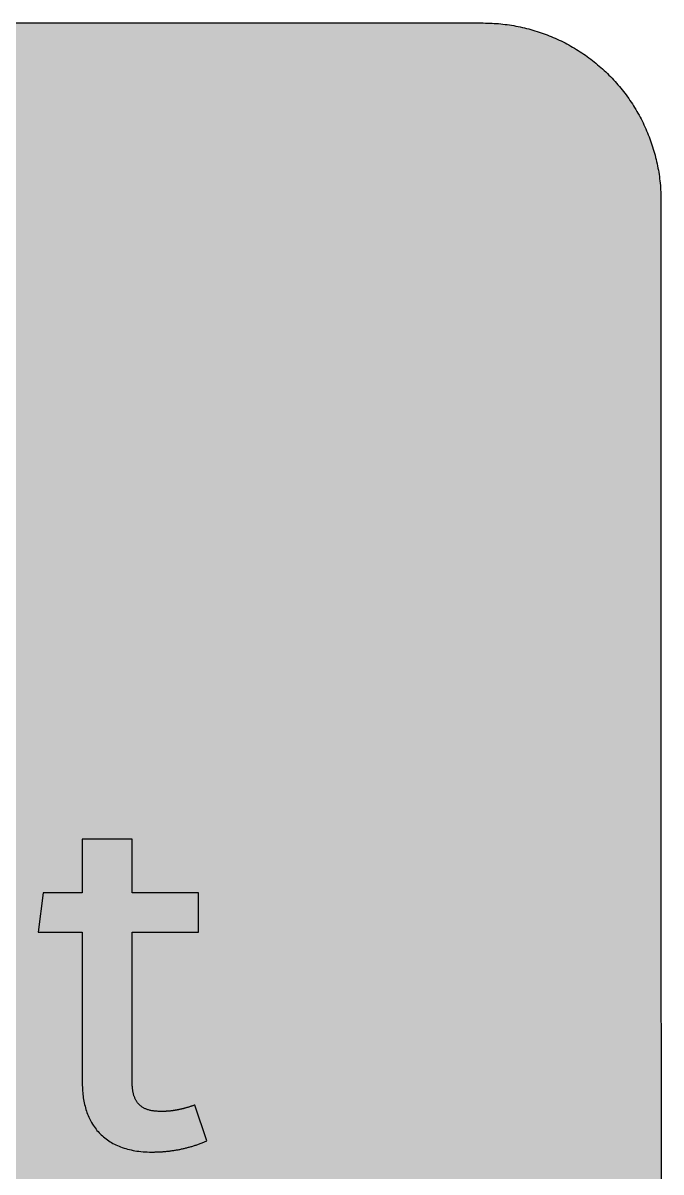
# Model space of a CAD drawing. Header units: millimetres. Extents: x 0 to 212, y 0 to 159.
# Drawn here: x 161.1 to 211.7, y 67.6 to 158.8 of the extents above; entities that cross this region are included whole.
import ezdxf

# ---------------------------------------------------------------- set-up
doc = ezdxf.new("R2010")
doc.units = ezdxf.units.MM

msp = doc.modelspace()

# ---------------------------------------------------------------- hatches: boundary and pattern name
for color, points in [(254, [(14.1633, 0.0536), (13.9878, 0.0533), (13.8125, 0.0559), (13.6373, 0.061), (13.462, 0.0686), (13.2893, 0.0787), (13.114, 0.0914), (12.9413, 0.1041), (12.7686, 0.1219), (12.5959, 0.1397), (12.4231, 0.16), (12.2504, 0.1829), (12.0777, 0.2057), (11.9075, 0.2337), (11.7373, 0.2616), (11.5672, 0.2921), (11.397, 0.3251), (11.2268, 0.3607), (11.0592, 0.3988), (10.8915, 0.4369), (10.7239, 0.4775), (10.5562, 0.5207), (10.3886, 0.5664), (10.2235, 0.6121), (10.0584, 0.6629), (9.8933, 0.7137), (9.7307, 0.7671), (9.5682, 0.8204), (9.4056, 0.8788), (9.2431, 0.9373), (9.083, 0.9982), (8.923, 1.0617), (8.763, 1.1252), (8.6055, 1.1938), (8.4455, 1.2624), (8.2906, 1.331), (8.1331, 1.4046), (7.9781, 1.4783), (7.8232, 1.5545), (7.6708, 1.6332), (7.5184, 1.7145), (7.366, 1.7958), (7.2161, 1.8796), (7.0663, 1.966), (6.919, 2.0523), (6.7716, 2.1438), (6.6243, 2.2352), (6.4795, 2.3266), (6.3348, 2.4232), (6.19, 2.5197), (6.0477, 2.6187), (5.908, 2.7178), (5.7683, 2.8194), (5.6286, 2.9235), (5.4915, 3.0302), (5.3543, 3.1369), (5.2197, 3.2461), (5.0851, 3.3579), (4.953, 3.4722), (4.8209, 3.5865), (4.6914, 3.7033), (4.5644, 3.8202), (4.4348, 3.9395), (4.3104, 4.0615), (4.1859, 4.1859), (4.0615, 4.3104), (3.9395, 4.4348), (3.8202, 4.5618), (3.7033, 4.6914), (3.5865, 4.8209), (3.4722, 4.953), (3.3579, 5.0851), (3.2487, 5.2197), (3.1369, 5.3543), (3.0302, 5.4915), (2.9235, 5.6286), (2.8194, 5.7683), (2.7178, 5.908), (2.6187, 6.0477), (2.5197, 6.19), (2.4232, 6.3348), (2.3266, 6.477), (2.2352, 6.6243), (2.1438, 6.7691), (2.0523, 6.919), (1.966, 7.0663), (1.8796, 7.2161), (1.7958, 7.366), (1.7145, 7.5184), (1.6332, 7.6708), (1.5545, 7.8232), (1.4783, 7.9781), (1.4046, 8.1331), (1.331, 8.2906), (1.2598, 8.4455), (1.1913, 8.603), (1.1252, 8.763), (1.0592, 8.923), (0.9982, 9.083), (0.9373, 9.2431), (0.8763, 9.4056), (0.8204, 9.5682), (0.7645, 9.7307), (0.7112, 9.8933), (0.6604, 10.0584), (0.6121, 10.2235), (0.5639, 10.3911), (0.5207, 10.5562), (0.4775, 10.7239), (0.4343, 10.8915), (0.3962, 11.0592), (0.3607, 11.2268), (0.3251, 11.397), (0.2921, 11.5672), (0.2616, 11.7373), (0.2311, 11.9075), (0.2057, 12.0802), (0.1803, 12.2504), (0.1575, 12.4231), (0.1372, 12.5959), (0.1194, 12.7686), (0.1041, 12.9413), (0.0889, 13.1166), (0.0787, 13.2893), (0.0686, 13.4645), (0.061, 13.6373), (0.0559, 13.8125), (0.0508, 13.9878), (0.0508, 14.163), (0.0522, 144.6925), (0.0508, 144.8664), (0.0559, 145.0416), (0.061, 145.2169), (0.0686, 145.3896), (0.0787, 145.5649), (0.0889, 145.7376), (0.1041, 145.9128), (0.1194, 146.0856), (0.1372, 146.2583), (0.1575, 146.431), (0.1803, 146.6037), (0.2057, 146.7739), (0.2311, 146.9466), (0.2616, 147.1168), (0.2921, 147.287), (0.3251, 147.4572), (0.3607, 147.6248), (0.3962, 147.795), (0.4343, 147.9626), (0.4775, 148.1303), (0.5207, 148.2979), (0.5639, 148.463), (0.6121, 148.6281), (0.6604, 148.7932), (0.7112, 148.9583), (0.7645, 149.1234), (0.8204, 149.286), (0.8763, 149.4485), (0.9373, 149.6111), (0.9982, 149.7711), (1.0592, 149.9311), (1.1252, 150.0911), (1.1913, 150.2486), (1.2598, 150.4061), (1.331, 150.5636), (1.4046, 150.7185), (1.4783, 150.876), (1.5545, 151.0284), (1.6332, 151.1833), (1.7145, 151.3357), (1.7958, 151.4856), (1.8796, 151.638), (1.966, 151.7879), (2.0523, 151.9352), (2.1438, 152.0825), (2.2352, 152.2298), (2.3266, 152.3746), (2.4232, 152.5194), (2.5197, 152.6616), (2.6187, 152.8039), (2.7178, 152.9461), (2.8194, 153.0858), (2.9235, 153.2255), (3.0302, 153.3627), (3.1369, 153.4973), (3.2487, 153.6344), (3.3579, 153.7665), (3.4722, 153.8986), (3.5865, 154.0307), (3.7033, 154.1602), (3.8202, 154.2898), (3.9395, 154.4168), (4.0615, 154.5438), (4.1859, 154.6682), (4.3104, 154.7901), (4.4348, 154.9121), (4.5644, 155.034), (4.6914, 155.1508), (4.8209, 155.2677), (4.953, 155.382), (5.0851, 155.4937), (5.2197, 155.6055), (5.3543, 155.7147), (5.4915, 155.8239), (5.6286, 155.9281), (5.7683, 156.0322), (5.908, 156.1338), (6.0477, 156.2354), (6.19, 156.3345), (6.3348, 156.431), (6.4795, 156.525), (6.6243, 156.6189), (6.7716, 156.7104), (6.919, 156.7993), (7.0663, 156.8882), (7.2161, 156.9745), (7.366, 157.0584), (7.5184, 157.1396), (7.6708, 157.2209), (7.8232, 157.2971), (7.9781, 157.3733), (8.1331, 157.4495), (8.2906, 157.5206), (8.4455, 157.5918), (8.6055, 157.6603), (8.763, 157.7289), (8.923, 157.7924), (9.083, 157.8559), (9.2431, 157.9169), (9.4056, 157.9753), (9.5682, 158.0337), (9.7307, 158.0871), (9.8933, 158.1404), (10.0584, 158.1912), (10.2235, 158.242), (10.3886, 158.2877), (10.5562, 158.3334), (10.7239, 158.3766), (10.8915, 158.4173), (11.0592, 158.4579), (11.2268, 158.4935), (11.397, 158.529), (11.5672, 158.562), (11.7373, 158.5925), (11.9075, 158.6205), (12.0777, 158.6484), (12.2504, 158.6713), (12.4231, 158.6941), (12.5959, 158.7144), (12.7686, 158.7322), (12.9413, 158.75), (13.114, 158.7627), (13.2893, 158.7754), (13.462, 158.7856), (13.6373, 158.7932), (13.8125, 158.7983), (13.9878, 158.8008), (14.163, 158.8033), (197.6078, 158.8036), (197.7822, 158.8008), (197.9574, 158.7983), (198.1327, 158.7932), (198.3054, 158.7856), (198.4807, 158.7754), (198.6534, 158.7627), (198.8287, 158.75), (199.0014, 158.7322), (199.1741, 158.7144), (199.3468, 158.6941), (199.5195, 158.6713), (199.6897, 158.6484), (199.8624, 158.6205), (200.0326, 158.5925), (200.2028, 158.562), (200.373, 158.529), (200.5432, 158.4935), (200.7108, 158.4579), (200.8784, 158.4173), (201.0461, 158.3766), (201.2137, 158.3334), (201.3788, 158.2877), (201.5465, 158.242), (201.7116, 158.1912), (201.8767, 158.1404), (202.0392, 158.0871), (202.2018, 158.0337), (202.3643, 157.9753), (202.5269, 157.9169), (202.6869, 157.8559), (202.8469, 157.7924), (203.007, 157.7289), (203.167, 157.6603), (203.3245, 157.5918), (203.4794, 157.5206), (203.6369, 157.4495), (203.7918, 157.3733), (203.9468, 157.2971), (204.0992, 157.2209), (204.2516, 157.1396), (204.404, 157.0584), (204.5538, 156.9745), (204.7037, 156.8882), (204.8535, 156.7993), (205.0009, 156.7104), (205.1456, 156.6189), (205.293, 156.525), (205.4352, 156.431), (205.58, 156.3345), (205.7222, 156.2354), (205.8619, 156.1338), (206.0016, 156.0322), (206.1413, 155.9281), (206.2785, 155.8239), (206.4156, 155.7147), (206.5503, 155.6055), (206.6849, 155.4937), (206.817, 155.382), (206.949, 155.2677), (207.0786, 155.1508), (207.2081, 155.034), (207.3351, 154.9121), (207.4596, 154.7901), (207.584, 154.6682), (207.7085, 154.5438), (207.8304, 154.4168), (207.9498, 154.2898), (208.0666, 154.1602), (208.1835, 154.0307), (208.2978, 153.8986), (208.4121, 153.7665), (208.5238, 153.6344), (208.6331, 153.4973), (208.7397, 153.3627), (208.8464, 153.2255), (208.9506, 153.0858), (209.0522, 152.9461), (209.1512, 152.8039), (209.2503, 152.6616), (209.3468, 152.5194), (209.4433, 152.3746), (209.5348, 152.2298), (209.6262, 152.0825), (209.7176, 151.9352), (209.804, 151.7879), (209.8904, 151.638), (209.9742, 151.4856), (210.0555, 151.3357), (210.1367, 151.1833), (210.2155, 151.0284), (210.2917, 150.876), (210.3653, 150.7185), (210.439, 150.5636), (210.5076, 150.4061), (210.5762, 150.2486), (210.6447, 150.0911), (210.7082, 149.9311), (210.7717, 149.7711), (210.8327, 149.6111), (210.8911, 149.4485), (210.9495, 149.286), (211.0029, 149.1234), (211.0562, 148.9583), (211.107, 148.7932), (211.1578, 148.6281), (211.2035, 148.463), (211.2493, 148.2979), (211.2924, 148.1303), (211.3331, 147.9626), (211.3712, 147.795), (211.4093, 147.6248), (211.4448, 147.4572), (211.4779, 147.287), (211.5083, 147.1168), (211.5363, 146.9466), (211.5642, 146.7739), (211.5871, 146.6037), (211.6099, 146.431), (211.6303, 146.2583), (211.648, 146.0856), (211.6658, 145.9128), (211.6785, 145.7376), (211.6912, 145.5649), (211.7014, 145.3896), (211.709, 145.2169), (211.7141, 145.0416), (211.7166, 144.8664), (211.7166, 144.6911), (211.7189, 14.1647), (211.7166, 13.9878), (211.7141, 13.8125), (211.709, 13.6373), (211.7014, 13.4645), (211.6912, 13.2893), (211.6785, 13.1166), (211.6658, 12.9413), (211.648, 12.7686), (211.6303, 12.5959), (211.6099, 12.4231), (211.5871, 12.2504), (211.5642, 12.0802), (211.5363, 11.9075), (211.5083, 11.7373), (211.4779, 11.5672), (211.4448, 11.397), (211.4093, 11.2268), (211.3712, 11.0592), (211.3331, 10.8915), (211.2924, 10.7239), (211.2493, 10.5562), (211.2035, 10.3911), (211.1578, 10.2235), (211.107, 10.0584), (211.0562, 9.8933), (211.0029, 9.7307), (210.9495, 9.5682), (210.8911, 9.4056), (210.8327, 9.2431), (210.7717, 9.083), (210.7082, 8.923), (210.6447, 8.763), (210.5762, 8.603), (210.5076, 8.4455), (210.439, 8.2906), (210.3653, 8.1331), (210.2917, 7.9781), (210.2155, 7.8232), (210.1367, 7.6708), (210.0555, 7.5184), (209.9742, 7.366), (209.8904, 7.2161), (209.804, 7.0663), (209.7176, 6.919), (209.6262, 6.7691), (209.5348, 6.6243), (209.4433, 6.477), (209.3468, 6.3348), (209.2503, 6.19), (209.1512, 6.0477), (209.0522, 5.908), (208.9506, 5.7683), (208.8464, 5.6286), (208.7397, 5.4915), (208.6331, 5.3543), (208.5238, 5.2197), (208.4121, 5.0851), (208.2978, 4.953), (208.1835, 4.8209), (208.0666, 4.6914), (207.9498, 4.5618), (207.8304, 4.4348), (207.7085, 4.3104), (207.584, 4.1859), (207.4596, 4.0615), (207.3351, 3.9395), (207.2081, 3.8202), (207.0786, 3.7033), (206.949, 3.5865), (206.817, 3.4722), (206.6849, 3.3579), (206.5503, 3.2461), (206.4156, 3.1369), (206.2785, 3.0302), (206.1413, 2.9235), (206.0016, 2.8194), (205.8619, 2.7178), (205.7222, 2.6187), (205.58, 2.5197), (205.4352, 2.4232), (205.293, 2.3266), (205.1456, 2.2352), (205.0009, 2.1438), (204.8535, 2.0523), (204.7037, 1.966), (204.5538, 1.8796), (204.404, 1.7958), (204.2516, 1.7145), (204.0992, 1.6332), (203.9468, 1.5545), (203.7918, 1.4783), (203.6369, 1.4046), (203.4794, 1.331), (203.3245, 1.2624), (203.167, 1.1938), (203.007, 1.1252), (202.8469, 1.0617), (202.6869, 0.9982), (202.5269, 0.9373), (202.3643, 0.8788), (202.2018, 0.8204), (202.0392, 0.7671), (201.8767, 0.7137), (201.7116, 0.6629), (201.5465, 0.6121), (201.3788, 0.5664), (201.2137, 0.5207), (201.0461, 0.4775), (200.8784, 0.4369), (200.7108, 0.3988), (200.5432, 0.3607), (200.373, 0.3251), (200.2028, 0.2921), (200.0326, 0.2616), (199.8624, 0.2337), (199.6897, 0.2057), (199.5195, 0.1829), (199.3468, 0.16), (199.1741, 0.1397), (199.0014, 0.1219), (198.8287, 0.1041), (198.6534, 0.0914), (198.4807, 0.0787), (198.3054, 0.0686), (198.1327, 0.061), (197.9574, 0.0559), (197.7822, 0.0533), (197.6069, 0.0533)]), (59, [(165.7823, 74.5941), (165.7833, 74.4474), (165.7858, 74.3001), (165.7934, 74.1578), (165.801, 74.0131), (165.8112, 73.8734), (165.8264, 73.7337), (165.8417, 73.594), (165.862, 73.4568), (165.8823, 73.3222), (165.9077, 73.1876), (165.9331, 73.0555), (165.9636, 72.9259), (165.9966, 72.7964), (166.0296, 72.6694), (166.0677, 72.5424), (166.1084, 72.4179), (166.149, 72.296), (166.1947, 72.1766), (166.243, 72.0573), (166.2938, 71.9404), (166.3471, 71.8261), (166.403, 71.7144), (166.4614, 71.6026), (166.5224, 71.4934), (166.5859, 71.3867), (166.6519, 71.2826), (166.7231, 71.1784), (166.7942, 71.0794), (166.8704, 70.9803), (166.9466, 70.8838), (167.0279, 70.7898), (167.1117, 70.6984), (167.1955, 70.6095), (167.2844, 70.5231), (167.3758, 70.4367), (167.4724, 70.3555), (167.5689, 70.2767), (167.6679, 70.198), (167.7721, 70.1243), (167.8762, 70.0507), (167.9854, 69.9821), (168.0972, 69.9135), (168.2115, 69.85), (168.3283, 69.789), (168.4477, 69.7281), (168.5722, 69.6722), (168.6966, 69.6189), (168.8262, 69.5681), (168.9583, 69.5198), (169.0929, 69.4741), (169.23, 69.4334), (169.3723, 69.3928), (169.5145, 69.3572), (169.6618, 69.3242), (169.8117, 69.2937), (169.9641, 69.2658), (170.119, 69.2404), (170.2765, 69.2201), (170.4391, 69.2023), (170.6042, 69.1871), (170.7718, 69.1769), (170.942, 69.1667), (171.1147, 69.1617), (171.2925, 69.1617), (171.3636, 69.1617), (171.4322, 69.1617), (171.5033, 69.1617), (171.5745, 69.1642), (171.6456, 69.1667), (171.7167, 69.1693), (171.7878, 69.1718), (171.8564, 69.1744), (171.9275, 69.1769), (171.9986, 69.182), (172.0672, 69.1845), (172.1383, 69.1896), (172.2095, 69.1947), (172.278, 69.1998), (172.3492, 69.2074), (172.4177, 69.2125), (172.4889, 69.2201), (172.5574, 69.2277), (172.6286, 69.2353), (172.6971, 69.2429), (172.7683, 69.2506), (172.8368, 69.2607), (172.9054, 69.2709), (172.9765, 69.2785), (173.0451, 69.2887), (173.1137, 69.3014), (173.1848, 69.3115), (173.2534, 69.3242), (173.322, 69.3344), (173.3906, 69.3471), (173.4591, 69.3598), (173.5277, 69.375), (173.5963, 69.3877), (173.6649, 69.403), (173.7335, 69.4182), (173.802, 69.4334), (173.8706, 69.4487), (173.9392, 69.4639), (174.0078, 69.4817), (174.0738, 69.4969), (174.1424, 69.5147), (174.211, 69.535), (174.277, 69.5528), (174.3456, 69.5706), (174.4142, 69.5909), (174.4802, 69.6112), (174.5488, 69.6316), (174.6148, 69.6519), (174.6834, 69.6747), (174.7495, 69.6951), (174.8155, 69.7179), (174.8841, 69.7408), (174.9501, 69.7636), (175.0162, 69.789), (175.0822, 69.8119), (175.1482, 69.8373), (175.2168, 69.8627), (175.2829, 69.8881), (175.3489, 69.9135), (175.4149, 69.9414), (175.4784, 69.9694), (175.5445, 69.9973), (175.6105, 70.0253), (175.6766, 70.0532), (174.7076, 72.8871), (174.658, 72.8701), (174.6123, 72.8548), (174.5666, 72.837), (174.5209, 72.8218), (174.4751, 72.8066), (174.4294, 72.7939), (174.3837, 72.7786), (174.338, 72.7634), (174.2948, 72.7507), (174.2491, 72.7354), (174.2059, 72.7227), (174.1602, 72.71), (174.117, 72.6973), (174.0738, 72.6846), (174.0306, 72.6719), (173.9875, 72.6592), (173.9443, 72.6491), (173.9036, 72.6364), (173.8605, 72.6262), (173.8173, 72.6135), (173.7766, 72.6034), (173.7335, 72.5932), (173.6928, 72.583), (173.6522, 72.5729), (173.609, 72.5627), (173.5684, 72.5526), (173.5277, 72.5449), (173.4871, 72.5348), (173.4464, 72.5272), (173.4058, 72.5195), (173.3652, 72.5094), (173.3245, 72.5018), (173.2839, 72.4941), (173.2432, 72.4865), (173.2026, 72.4814), (173.162, 72.4738), (173.1239, 72.4662), (173.0832, 72.4611), (173.0426, 72.456), (173.0019, 72.4484), (172.9613, 72.4433), (172.9232, 72.4383), (172.8826, 72.4332), (172.8419, 72.4281), (172.8013, 72.423), (172.7632, 72.4179), (172.7225, 72.4154), (172.6819, 72.4103), (172.6413, 72.4078), (172.6006, 72.4052), (172.5625, 72.4002), (172.5219, 72.3976), (172.4812, 72.3951), (172.4406, 72.3925), (172.4, 72.39), (172.3593, 72.3875), (172.3187, 72.3875), (172.278, 72.3849), (172.2374, 72.3849), (172.1942, 72.3824), (172.1536, 72.3824), (172.1129, 72.3824), (172.0698, 72.3824), (172.0291, 72.3824), (171.9478, 72.3824), (171.8691, 72.3849), (171.7904, 72.3875), (171.7167, 72.3925), (171.6405, 72.3976), (171.5694, 72.4027), (171.4983, 72.4129), (171.4297, 72.4205), (171.3611, 72.4306), (171.2951, 72.4433), (171.2316, 72.456), (171.1706, 72.4713), (171.1071, 72.4865), (171.0487, 72.5018), (170.9903, 72.5195), (170.9344, 72.5373), (170.881, 72.5576), (170.8277, 72.5805), (170.7744, 72.6034), (170.7236, 72.6262), (170.6753, 72.6516), (170.627, 72.677), (170.5813, 72.7024), (170.5381, 72.7304), (170.495, 72.7608), (170.4518, 72.7913), (170.4111, 72.8218), (170.373, 72.8548), (170.3349, 72.8904), (170.2994, 72.9234), (170.2638, 72.9615), (170.2308, 72.9971), (170.1978, 73.0352), (170.1648, 73.0758), (170.1368, 73.1164), (170.1063, 73.1571), (170.0784, 73.2003), (170.053, 73.2434), (170.0276, 73.2892), (170.0047, 73.3349), (169.9819, 73.3806), (169.959, 73.4289), (169.9387, 73.4797), (169.9184, 73.5305), (169.9006, 73.5813), (169.8828, 73.6321), (169.8676, 73.6854), (169.8523, 73.7413), (169.8371, 73.7972), (169.8244, 73.853), (169.8117, 73.9089), (169.8015, 73.9673), (169.7914, 74.0283), (169.7812, 74.0893), (169.7736, 74.1502), (169.766, 74.2137), (169.7609, 74.2772), (169.7558, 74.3407), (169.7507, 74.4068), (169.7457, 74.4728), (169.7431, 74.5414), (169.7406, 74.61), (169.7406, 74.6785), (169.7406, 74.7497), (169.7411, 86.6246), (175.0176, 86.6246), (175.0176, 89.7294), (169.7411, 89.7294), (169.7411, 93.9969), (165.7823, 93.9969), (165.7823, 89.7294), (162.6789, 89.7294), (162.2901, 86.6246), (165.7823, 86.6246)])]:
    msp.add_hatch(color=color).paths.add_polyline_path(points)
h = msp.add_hatch(color=59)
h.paths.add_polyline_path([(14.1633, 3.5814), (13.8887, 3.5839), (13.6169, 3.5941), (13.3477, 3.6119), (13.081, 3.6347), (12.8143, 3.6652), (12.5501, 3.7008), (12.2885, 3.7465), (12.0294, 3.7948), (11.7729, 3.8506), (11.5164, 3.9141), (11.2649, 3.9827), (11.016, 4.0564), (10.7671, 4.1351), (10.5232, 4.2215), (10.2819, 4.3129), (10.0432, 4.412), (9.8069, 4.5161), (9.5733, 4.6228), (9.3447, 4.7371), (9.1186, 4.8565), (8.8951, 4.9809), (8.6741, 5.113), (8.4582, 5.2476), (8.2448, 5.3873), (8.0366, 5.5321), (7.8308, 5.682), (7.6276, 5.8369), (7.4295, 5.9969), (7.2365, 6.1595), (7.046, 6.3297), (6.8605, 6.5024), (6.6777, 6.6802), (6.5024, 6.8605), (6.3271, 7.046), (6.1595, 7.2365), (5.9969, 7.432), (5.8369, 7.6302), (5.682, 7.8308), (5.5321, 8.0366), (5.3873, 8.2448), (5.2451, 8.4582), (5.1105, 8.6741), (4.9809, 8.8951), (4.8565, 9.1186), (4.7371, 9.3447), (4.6228, 9.5758), (4.5136, 9.8069), (4.4094, 10.0432), (4.3129, 10.2819), (4.2215, 10.5232), (4.1351, 10.7696), (4.0538, 11.016), (3.9802, 11.2649), (3.9116, 11.5189), (3.8506, 11.7729), (3.7948, 12.0294), (3.744, 12.2911), (3.7008, 12.5527), (3.6627, 12.8143), (3.6322, 13.081), (3.6093, 13.3502), (3.5916, 13.6195), (3.5814, 13.8913), (3.5789, 14.163), (3.58, 144.6925), (3.5814, 144.9654), (3.5916, 145.2347), (3.6093, 145.5064), (3.6322, 145.7731), (3.6627, 146.0398), (3.7008, 146.304), (3.744, 146.5656), (3.7948, 146.8247), (3.8506, 147.0812), (3.9116, 147.3352), (3.9802, 147.5892), (4.0538, 147.8382), (4.1351, 148.0845), (4.2215, 148.3309), (4.3129, 148.5722), (4.4094, 148.811), (4.5136, 149.0472), (4.6228, 149.2783), (4.7371, 149.5095), (4.8565, 149.7355), (4.9809, 149.9591), (5.1105, 150.1775), (5.2451, 150.3959), (5.3873, 150.6093), (5.5321, 150.8176), (5.682, 151.0233), (5.8369, 151.224), (5.9969, 151.4221), (6.1595, 151.6177), (6.3271, 151.8056), (6.5024, 151.9936), (6.6777, 152.1739), (6.8605, 152.3517), (7.046, 152.5245), (7.2365, 152.6946), (7.4295, 152.8572), (7.6276, 153.0172), (7.8308, 153.1722), (8.0366, 153.322), (8.2448, 153.4668), (8.4582, 153.6065), (8.6741, 153.7411), (8.8951, 153.8732), (9.1186, 153.9977), (9.3447, 154.117), (9.5733, 154.2313), (9.8069, 154.3406), (10.0432, 154.4422), (10.2819, 154.5412), (10.5232, 154.6327), (10.7671, 154.719), (11.016, 154.7978), (11.2649, 154.874), (11.5164, 154.9425), (11.7729, 155.0035), (12.0294, 155.0594), (12.2885, 155.1102), (12.5501, 155.1534), (12.8143, 155.1889), (13.081, 155.2194), (13.3477, 155.2448), (13.6169, 155.26), (13.8887, 155.2702), (14.163, 155.2753), (197.6078, 155.2758), (197.8787, 155.2702), (198.1505, 155.26), (198.4197, 155.2448), (198.689, 155.2194), (198.9557, 155.1889), (199.2173, 155.1534), (199.4789, 155.1102), (199.7405, 155.0594), (199.9971, 155.0035), (200.2511, 154.9425), (200.5051, 154.874), (200.754, 154.7978), (201.0004, 154.719), (201.2467, 154.6327), (201.488, 154.5412), (201.7268, 154.4422), (201.963, 154.3406), (202.1942, 154.2313), (202.4253, 154.117), (202.6514, 153.9977), (202.8749, 153.8732), (203.0959, 153.7411), (203.3118, 153.6065), (203.5251, 153.4668), (203.7334, 153.322), (203.9391, 153.1722), (204.1398, 153.0172), (204.3379, 152.8572), (204.5335, 152.6946), (204.724, 152.5245), (204.9094, 152.3517), (205.0898, 152.1739), (205.2676, 151.9936), (205.4403, 151.8056), (205.6105, 151.6177), (205.773, 151.4221), (205.933, 151.224), (206.088, 151.0233), (206.2378, 150.8176), (206.3826, 150.6093), (206.5223, 150.3959), (206.6569, 150.1775), (206.789, 149.9591), (206.9135, 149.7355), (207.0329, 149.5095), (207.1472, 149.2783), (207.2538, 149.0472), (207.358, 148.811), (207.457, 148.5722), (207.5485, 148.3309), (207.6348, 148.0845), (207.7136, 147.8382), (207.7872, 147.5892), (207.8558, 147.3352), (207.9193, 147.0812), (207.9752, 146.8247), (208.0235, 146.5656), (208.0692, 146.304), (208.1047, 146.0398), (208.1352, 145.7731), (208.1581, 145.5064), (208.1759, 145.2347), (208.186, 144.9654), (208.1911, 144.6911), (208.1911, 14.1647), (208.186, 13.8913), (208.1759, 13.6195), (208.1581, 13.3502), (208.1352, 13.081), (208.1047, 12.8143), (208.0692, 12.5527), (208.0235, 12.2911), (207.9752, 12.0294), (207.9193, 11.7729), (207.8558, 11.5189), (207.7872, 11.2649), (207.7136, 11.016), (207.6348, 10.7696), (207.5485, 10.5232), (207.457, 10.2819), (207.358, 10.0432), (207.2538, 9.8069), (207.1472, 9.5758), (207.0329, 9.3447), (206.9135, 9.1186), (206.789, 8.8951), (206.6569, 8.6741), (206.5223, 8.4582), (206.3826, 8.2448), (206.2378, 8.0366), (206.088, 7.8308), (205.933, 7.6302), (205.773, 7.432), (205.6105, 7.2365), (205.4403, 7.046), (205.2676, 6.8605), (205.0898, 6.6802), (204.9094, 6.5024), (204.724, 6.3297), (204.5335, 6.1595), (204.3379, 5.9969), (204.1398, 5.8369), (203.9391, 5.682), (203.7334, 5.5321), (203.5251, 5.3873), (203.3118, 5.2476), (203.0959, 5.113), (202.8749, 4.9809), (202.6514, 4.8565), (202.4253, 4.7371), (202.1942, 4.6228), (201.963, 4.5161), (201.7268, 4.412), (201.488, 4.3129), (201.2467, 4.2215), (201.0004, 4.1351), (200.754, 4.0564), (200.5051, 3.9827), (200.2511, 3.9141), (199.9971, 3.8506), (199.7405, 3.7948), (199.4789, 3.7465), (199.2173, 3.7008), (198.9557, 3.6652), (198.689, 3.6347), (198.4197, 3.6119), (198.1505, 3.5941), (197.8787, 3.5839), (197.6069, 3.5789)])
h.paths.add_polyline_path([(14.1633, 8.8731), (14.0259, 8.8748), (13.8887, 8.8798), (13.7541, 8.8875), (13.622, 8.9002), (13.4874, 8.9154), (13.3553, 8.9332), (13.2258, 8.9535), (13.0962, 8.9789), (12.9667, 9.0068), (12.8397, 9.0373), (12.7127, 9.0729), (12.5882, 9.1084), (12.4663, 9.1491), (12.3419, 9.1923), (12.2225, 9.238), (12.1031, 9.2888), (11.9837, 9.3396), (11.8694, 9.3929), (11.7526, 9.4513), (11.6408, 9.5098), (11.5291, 9.5733), (11.4198, 9.6368), (11.3106, 9.7053), (11.2039, 9.7765), (11.0998, 9.8476), (10.9957, 9.9238), (10.8966, 10), (10.7975, 10.0787), (10.6985, 10.1625), (10.6045, 10.2464), (10.5105, 10.3327), (10.4216, 10.4216), (10.3327, 10.5131), (10.2464, 10.6045), (10.16, 10.701), (10.0787, 10.7975), (10, 10.8966), (9.9212, 10.9982), (9.8476, 11.0998), (9.7739, 11.2039), (9.7053, 11.3106), (9.6368, 11.4198), (9.5707, 11.5291), (9.5098, 11.6408), (9.4488, 11.7551), (9.3929, 11.8694), (9.337, 11.9863), (9.2862, 12.1031), (9.238, 12.2225), (9.1923, 12.3444), (9.1491, 12.4663), (9.1084, 12.5908), (9.0703, 12.7152), (9.0373, 12.8397), (9.0068, 12.9692), (8.9789, 13.0962), (8.9535, 13.2258), (8.9306, 13.3579), (8.9129, 13.4899), (8.8976, 13.622), (8.8849, 13.7566), (8.8773, 13.8913), (8.8722, 14.0259), (8.8697, 14.163), (8.8717, 144.6925), (8.8722, 144.8283), (8.8773, 144.9629), (8.8849, 145.0975), (8.8976, 145.2321), (8.9129, 145.3642), (8.9306, 145.4963), (8.9535, 145.6284), (8.9789, 145.7579), (9.0068, 145.8849), (9.0373, 146.0144), (9.0703, 146.1389), (9.1084, 146.2634), (9.1491, 146.3878), (9.1923, 146.5097), (9.238, 146.6317), (9.2862, 146.751), (9.337, 146.8679), (9.3929, 146.9847), (9.4488, 147.099), (9.5098, 147.2133), (9.5707, 147.3251), (9.6368, 147.4343), (9.7053, 147.5435), (9.7739, 147.6502), (9.8476, 147.7543), (9.9212, 147.8559), (10, 147.9575), (10.0787, 148.0566), (10.16, 148.1531), (10.2464, 148.2496), (10.3327, 148.3411), (10.4216, 148.4325), (10.5105, 148.5214), (10.6045, 148.6078), (10.6985, 148.6916), (10.7975, 148.7754), (10.8966, 148.8542), (10.9957, 148.9304), (11.0998, 149.0066), (11.2039, 149.0777), (11.3106, 149.1488), (11.4198, 149.2174), (11.5291, 149.2809), (11.6408, 149.3444), (11.7526, 149.4028), (11.8694, 149.4612), (11.9837, 149.5146), (12.1031, 149.5679), (12.2225, 149.6162), (12.3419, 149.6619), (12.4663, 149.7051), (12.5882, 149.7457), (12.7127, 149.7813), (12.8397, 149.8168), (12.9667, 149.8473), (13.0962, 149.8752), (13.2258, 149.9006), (13.3553, 149.921), (13.4874, 149.9413), (13.622, 149.9565), (13.7541, 149.9667), (13.8887, 149.9768), (14.0259, 149.9819), (14.163, 149.9819), (197.6078, 149.9842), (197.7441, 149.9819), (197.8787, 149.9768), (198.0133, 149.9667), (198.1479, 149.9565), (198.28, 149.9413), (198.4121, 149.921), (198.5442, 149.9006), (198.6737, 149.8752), (198.8007, 149.8473), (198.9303, 149.8168), (199.0547, 149.7813), (199.1792, 149.7457), (199.3036, 149.7051), (199.4256, 149.6619), (199.5475, 149.6162), (199.6669, 149.5679), (199.7837, 149.5146), (199.9005, 149.4612), (200.0148, 149.4028), (200.1291, 149.3444), (200.2409, 149.2809), (200.3501, 149.2174), (200.4593, 149.1488), (200.566, 149.0777), (200.6702, 149.0066), (200.7718, 148.9304), (200.8734, 148.8542), (200.9724, 148.7754), (201.0689, 148.6916), (201.1655, 148.6078), (201.2569, 148.5214), (201.3483, 148.4325), (201.4372, 148.3411), (201.5236, 148.2496), (201.6074, 148.1531), (201.6912, 148.0566), (201.77, 147.9575), (201.8462, 147.8559), (201.9224, 147.7543), (201.9935, 147.6502), (202.0646, 147.5435), (202.1332, 147.4343), (202.1967, 147.3251), (202.2602, 147.2133), (202.3186, 147.099), (202.377, 146.9847), (202.4304, 146.8679), (202.4812, 146.751), (202.532, 146.6317), (202.5777, 146.5097), (202.6209, 146.3878), (202.6615, 146.2634), (202.6971, 146.1389), (202.7326, 146.0144), (202.7631, 145.8849), (202.7911, 145.7579), (202.8165, 145.6284), (202.8368, 145.4963), (202.8546, 145.3642), (202.8698, 145.2321), (202.8825, 145.0975), (202.8901, 144.9629), (202.8952, 144.8283), (202.8977, 144.6911), (202.8994, 14.1647), (202.8952, 14.0259), (202.8901, 13.8913), (202.8825, 13.7566), (202.8698, 13.622), (202.8546, 13.4899), (202.8368, 13.3579), (202.8165, 13.2258), (202.7911, 13.0962), (202.7631, 12.9692), (202.7326, 12.8397), (202.6971, 12.7152), (202.6615, 12.5908), (202.6209, 12.4663), (202.5777, 12.3444), (202.532, 12.2225), (202.4812, 12.1031), (202.4304, 11.9863), (202.377, 11.8694), (202.3186, 11.7551), (202.2602, 11.6408), (202.1967, 11.5291), (202.1332, 11.4198), (202.0646, 11.3106), (201.9935, 11.2039), (201.9224, 11.0998), (201.8462, 10.9982), (201.77, 10.8966), (201.6912, 10.7975), (201.6074, 10.701), (201.5236, 10.6045), (201.4372, 10.5131), (201.3483, 10.4216), (201.2569, 10.3327), (201.1655, 10.2464), (201.0689, 10.1625), (200.9724, 10.0787), (200.8734, 10), (200.7718, 9.9238), (200.6702, 9.8476), (200.566, 9.7765), (200.4593, 9.7053), (200.3501, 9.6368), (200.2409, 9.5733), (200.1291, 9.5098), (200.0148, 9.4513), (199.9005, 9.3929), (199.7837, 9.3396), (199.6669, 9.2888), (199.5475, 9.238), (199.4256, 9.1923), (199.3036, 9.1491), (199.1792, 9.1084), (199.0547, 9.0729), (198.9303, 9.0373), (198.8007, 9.0068), (198.6737, 8.9789), (198.5442, 8.9535), (198.4121, 8.9332), (198.28, 8.9154), (198.1479, 8.9002), (198.0133, 8.8875), (197.8787, 8.8798), (197.7441, 8.8748), (197.6069, 8.8722)], flags=16)
h = msp.add_hatch(color=59)
h.paths.add_polyline_path([(177.0366, 89.7294), (177.0366, 86.6246), (179.947, 86.6246), (179.947, 69.5508), (183.9048, 69.5508), (183.9048, 89.7294)])
edge = h.paths.add_edge_path(flags=16)
edge.add_line((179.287, 96.0931), (179.2859, 96.0222))
edge.add_line((179.2859, 96.0222), (179.2884, 95.951))
edge.add_line((179.2884, 95.951), (179.2935, 95.8825))
edge.add_line((179.2935, 95.8825), (179.2986, 95.8139))
edge.add_line((179.2986, 95.8139), (179.3062, 95.7453))
edge.add_line((179.3062, 95.7453), (179.3138, 95.6767))
edge.add_line((179.3138, 95.6767), (179.324, 95.6107))
edge.add_line((179.324, 95.6107), (179.3367, 95.5446))
edge.add_line((179.3367, 95.5446), (179.3494, 95.4786))
edge.add_line((179.3494, 95.4786), (179.3646, 95.4126))
edge.add_line((179.3646, 95.4126), (179.3824, 95.3491))
edge.add_line((179.3824, 95.3491), (179.4002, 95.2856))
edge.add_line((179.4002, 95.2856), (179.418, 95.2246))
edge.add_line((179.418, 95.2246), (179.4383, 95.1611))
edge.add_line((179.4383, 95.1611), (179.4612, 95.1001))
edge.add_line((179.4612, 95.1001), (179.484, 95.0417))
edge.add_line((179.484, 95.0417), (179.5094, 94.9808))
edge.add_line((179.5094, 94.9808), (179.5374, 94.9223))
edge.add_line((179.5374, 94.9223), (179.5628, 94.8665))
edge.add_line((179.5628, 94.8665), (179.5932, 94.808))
edge.add_line((179.5932, 94.808), (179.6237, 94.7547))
edge.add_line((179.6237, 94.7547), (179.6542, 94.6988))
edge.add_line((179.6542, 94.6988), (179.6872, 94.6455))
edge.add_line((179.6872, 94.6455), (179.7228, 94.5921))
edge.add_line((179.7228, 94.5921), (179.7558, 94.5388))
edge.add_line((179.7558, 94.5388), (179.7939, 94.488))
edge.add_line((179.7939, 94.488), (179.832, 94.4397))
edge.add_line((179.832, 94.4397), (179.8701, 94.3889))
edge.add_line((179.8701, 94.3889), (179.9107, 94.3432))
edge.add_line((179.9107, 94.3432), (179.9514, 94.295))
edge.add_line((179.9514, 94.295), (179.9946, 94.2492))
edge.add_line((179.9946, 94.2492), (180.0377, 94.2061))
edge.add_line((180.0377, 94.2061), (180.0835, 94.1603))
edge.add_line((180.0835, 94.1603), (180.1292, 94.1197))
edge.add_line((180.1292, 94.1197), (180.1749, 94.0765))
edge.add_line((180.1749, 94.0765), (180.2232, 94.0384))
edge.add_line((180.2232, 94.0384), (180.2714, 93.9978))
edge.add_line((180.2714, 93.9978), (180.3222, 93.9597))
edge.add_line((180.3222, 93.9597), (180.373, 93.9241))
edge.add_line((180.373, 93.9241), (180.4238, 93.8886))
edge.add_line((180.4238, 93.8886), (180.4772, 93.8555))
edge.add_line((180.4772, 93.8555), (180.5305, 93.8225))
edge.add_line((180.5305, 93.8225), (180.5864, 93.7895))
edge.add_line((180.5864, 93.7895), (180.6423, 93.759))
edge.add_line((180.6423, 93.759), (180.6981, 93.7311))
edge.add_line((180.6981, 93.7311), (180.7566, 93.7031))
edge.add_line((180.7566, 93.7031), (180.815, 93.6777))
edge.add_line((180.815, 93.6777), (180.8734, 93.6523))
edge.add_line((180.8734, 93.6523), (180.9344, 93.6295))
edge.add_line((180.9344, 93.6295), (180.9953, 93.6066))
edge.add_line((180.9953, 93.6066), (181.0563, 93.5863))
edge.add_line((181.0563, 93.5863), (181.1198, 93.566))
edge.add_line((181.1198, 93.566), (181.1833, 93.5482))
edge.add_line((181.1833, 93.5482), (181.2468, 93.533))
edge.add_line((181.2468, 93.533), (181.3103, 93.5177))
edge.add_line((181.3103, 93.5177), (181.3763, 93.505))
edge.add_line((181.3763, 93.505), (181.4424, 93.4923))
edge.add_line((181.4424, 93.4923), (181.5109, 93.4822))
edge.add_line((181.5109, 93.4822), (181.577, 93.472))
edge.add_line((181.577, 93.472), (181.6456, 93.4669))
edge.add_line((181.6456, 93.4669), (181.7141, 93.4593))
edge.add_line((181.7141, 93.4593), (181.7827, 93.4568))
edge.add_line((181.7827, 93.4568), (181.8538, 93.4542))
edge.add_line((181.8538, 93.4542), (181.925, 93.4517))
edge.add_line((181.925, 93.4517), (181.9961, 93.4542))
edge.add_line((181.9961, 93.4542), (182.0647, 93.4568))
edge.add_line((182.0647, 93.4568), (182.1358, 93.4593))
edge.add_line((182.1358, 93.4593), (182.2044, 93.4669))
edge.add_line((182.2044, 93.4669), (182.2704, 93.472))
edge.add_line((182.2704, 93.472), (182.339, 93.4822))
edge.add_line((182.339, 93.4822), (182.405, 93.4923))
edge.add_line((182.405, 93.4923), (182.4711, 93.505))
edge.add_line((182.4711, 93.505), (182.5371, 93.5177))
edge.add_line((182.5371, 93.5177), (182.6031, 93.533))
edge.add_line((182.6031, 93.533), (182.6666, 93.5482))
edge.add_line((182.6666, 93.5482), (182.7301, 93.566))
edge.add_line((182.7301, 93.566), (182.7936, 93.5863))
edge.add_line((182.7936, 93.5863), (182.8546, 93.6066))
edge.add_line((182.8546, 93.6066), (182.9156, 93.6295))
edge.add_line((182.9156, 93.6295), (182.974, 93.6523))
edge.add_line((182.974, 93.6523), (183.0349, 93.6777))
edge.add_line((183.0349, 93.6777), (183.0934, 93.7031))
edge.add_line((183.0934, 93.7031), (183.1492, 93.7311))
edge.add_line((183.1492, 93.7311), (183.2077, 93.759))
edge.add_line((183.2077, 93.759), (183.2635, 93.7895))
edge.add_line((183.2635, 93.7895), (183.3169, 93.8225))
edge.add_line((183.3169, 93.8225), (183.3728, 93.8555))
edge.add_line((183.3728, 93.8555), (183.4236, 93.8886))
edge.add_line((183.4236, 93.8886), (183.4769, 93.9241))
edge.add_line((183.4769, 93.9241), (183.5277, 93.9597))
edge.add_line((183.5277, 93.9597), (183.5785, 93.9978))
edge.add_line((183.5785, 93.9978), (183.6268, 94.0384))
edge.add_line((183.6268, 94.0384), (183.675, 94.0765))
edge.add_line((183.675, 94.0765), (183.7207, 94.1197))
edge.add_line((183.7207, 94.1197), (183.7665, 94.1603))
edge.add_line((183.7665, 94.1603), (183.8122, 94.2061))
edge.add_line((183.8122, 94.2061), (183.8554, 94.2492))
edge.add_line((183.8554, 94.2492), (183.8985, 94.295))
edge.add_line((183.8985, 94.295), (183.9392, 94.3432))
edge.add_line((183.9392, 94.3432), (183.9798, 94.3889))
edge.add_line((183.9798, 94.3889), (184.0179, 94.4397))
edge.add_line((184.0179, 94.4397), (184.056, 94.488))
edge.add_line((184.056, 94.488), (184.0916, 94.5388))
edge.add_line((184.0916, 94.5388), (184.1271, 94.5921))
edge.add_line((184.1271, 94.5921), (184.1627, 94.6455))
edge.add_line((184.1627, 94.6455), (184.1932, 94.6988))
edge.add_line((184.1932, 94.6988), (184.2262, 94.7547))
edge.add_line((184.2262, 94.7547), (184.2567, 94.808))
edge.add_line((184.2567, 94.808), (184.2846, 94.8665))
edge.add_line((184.2846, 94.8665), (184.3126, 94.9223))
edge.add_line((184.3126, 94.9223), (184.338, 94.9808))
edge.add_line((184.338, 94.9808), (184.3634, 95.0417))
edge.add_line((184.3634, 95.0417), (184.3888, 95.1001))
edge.add_line((184.3888, 95.1001), (184.4091, 95.1611))
edge.add_line((184.4091, 95.1611), (184.4294, 95.2246))
edge.add_line((184.4294, 95.2246), (184.4497, 95.2856))
edge.add_line((184.4497, 95.2856), (184.4675, 95.3491))
edge.add_line((184.4675, 95.3491), (184.4827, 95.4126))
edge.add_line((184.4827, 95.4126), (184.498, 95.4786))
edge.add_line((184.498, 95.4786), (184.5132, 95.5446))
edge.add_line((184.5132, 95.5446), (184.5234, 95.6107))
edge.add_line((184.5234, 95.6107), (184.5335, 95.6767))
edge.add_line((184.5335, 95.6767), (184.5437, 95.7453))
edge.add_line((184.5437, 95.7453), (184.5513, 95.8139))
edge.add_line((184.5513, 95.8139), (184.5564, 95.8825))
edge.add_line((184.5564, 95.8825), (184.5615, 95.951))
edge.add_line((184.5615, 95.951), (184.564, 96.0222))
edge.add_line((184.564, 96.0222), (184.564, 96.0907))
edge.add_line((184.564, 96.0907), (184.564, 96.1619))
edge.add_line((184.564, 96.1619), (184.5615, 96.233))
edge.add_line((184.5615, 96.233), (184.5564, 96.3016))
edge.add_line((184.5564, 96.3016), (184.5513, 96.3701))
edge.add_line((184.5513, 96.3701), (184.5437, 96.4387))
edge.add_line((184.5437, 96.4387), (184.5335, 96.5073))
edge.add_line((184.5335, 96.5073), (184.5234, 96.5733))
edge.add_line((184.5234, 96.5733), (184.5132, 96.6394))
edge.add_line((184.5132, 96.6394), (184.498, 96.7054))
edge.add_line((184.498, 96.7054), (184.4827, 96.7689))
edge.add_line((184.4827, 96.7689), (184.4675, 96.835))
edge.add_line((184.4675, 96.835), (184.4497, 96.8985))
edge.add_line((184.4497, 96.8985), (184.4294, 96.9594))
edge.add_line((184.4294, 96.9594), (184.4091, 97.0204))
edge.add_line((184.4091, 97.0204), (184.3888, 97.0813))
edge.add_line((184.3888, 97.0813), (184.3634, 97.1423))
edge.add_line((184.3634, 97.1423), (184.338, 97.2007))
edge.add_line((184.338, 97.2007), (184.3126, 97.2591))
edge.add_line((184.3126, 97.2591), (184.2846, 97.3176))
edge.add_line((184.2846, 97.3176), (184.2567, 97.3734))
edge.add_line((184.2567, 97.3734), (184.2262, 97.4293))
edge.add_line((184.2262, 97.4293), (184.1932, 97.4852))
edge.add_line((184.1932, 97.4852), (184.1627, 97.5385))
edge.add_line((184.1627, 97.5385), (184.1271, 97.5919))
edge.add_line((184.1271, 97.5919), (184.0916, 97.6427))
edge.add_line((184.0916, 97.6427), (184.056, 97.6935))
edge.add_line((184.056, 97.6935), (184.0179, 97.7443))
edge.add_line((184.0179, 97.7443), (183.9798, 97.7925))
edge.add_line((183.9798, 97.7925), (183.9392, 97.8408))
edge.add_line((183.9392, 97.8408), (183.8985, 97.8891))
edge.add_line((183.8985, 97.8891), (183.8554, 97.9348))
edge.add_line((183.8554, 97.9348), (183.8122, 97.978))
edge.add_line((183.8122, 97.978), (183.7665, 98.0211))
edge.add_line((183.7665, 98.0211), (183.7207, 98.0643))
edge.add_line((183.7207, 98.0643), (183.675, 98.105))
edge.add_line((183.675, 98.105), (183.6268, 98.1456))
edge.add_line((183.6268, 98.1456), (183.5785, 98.1862))
edge.add_line((183.5785, 98.1862), (183.5277, 98.2218))
edge.add_line((183.5277, 98.2218), (183.4769, 98.2599))
edge.add_line((183.4769, 98.2599), (183.4236, 98.2955))
edge.add_line((183.4236, 98.2955), (183.3728, 98.3285))
edge.add_line((183.3728, 98.3285), (183.3169, 98.3615))
edge.add_line((183.3169, 98.3615), (183.2635, 98.392))
edge.add_line((183.2635, 98.392), (183.2077, 98.4225))
edge.add_line((183.2077, 98.4225), (183.1492, 98.4529))
edge.add_line((183.1492, 98.4529), (183.0934, 98.4809))
edge.add_line((183.0934, 98.4809), (183.0349, 98.5063))
edge.add_line((183.0349, 98.5063), (182.974, 98.5317))
edge.add_line((182.974, 98.5317), (182.9156, 98.5545))
edge.add_line((182.9156, 98.5545), (182.8546, 98.5774))
edge.add_line((182.8546, 98.5774), (182.7936, 98.5977))
edge.add_line((182.7936, 98.5977), (182.7301, 98.618))
edge.add_line((182.7301, 98.618), (182.6666, 98.6358))
edge.add_line((182.6666, 98.6358), (182.6031, 98.6511))
edge.add_line((182.6031, 98.6511), (182.5371, 98.6663))
edge.add_line((182.5371, 98.6663), (182.4711, 98.679))
edge.add_line((182.4711, 98.679), (182.405, 98.6917))
edge.add_line((182.405, 98.6917), (182.339, 98.7019))
edge.add_line((182.339, 98.7019), (182.2704, 98.7095))
edge.add_line((182.2704, 98.7095), (182.2044, 98.7171))
edge.add_line((182.2044, 98.7171), (182.1358, 98.7222))
edge.add_line((182.1358, 98.7222), (182.0647, 98.7273))
edge.add_line((182.0647, 98.7273), (181.9961, 98.7298))
edge.add_line((181.9961, 98.7298), (181.925, 98.7298))
edge.add_line((181.925, 98.7298), (181.8538, 98.7298))
edge.add_line((181.8538, 98.7298), (181.7827, 98.7273))
edge.add_line((181.7827, 98.7273), (181.7141, 98.7222))
edge.add_line((181.7141, 98.7222), (181.6456, 98.7171))
edge.add_line((181.6456, 98.7171), (181.577, 98.7095))
edge.add_line((181.577, 98.7095), (181.5109, 98.7019))
edge.add_line((181.5109, 98.7019), (181.4424, 98.6917))
edge.add_line((181.4424, 98.6917), (181.3763, 98.679))
edge.add_line((181.3763, 98.679), (181.3103, 98.6663))
edge.add_line((181.3103, 98.6663), (181.2468, 98.6511))
edge.add_line((181.2468, 98.6511), (181.1833, 98.6358))
edge.add_line((181.1833, 98.6358), (181.1198, 98.618))
edge.add_line((181.1198, 98.618), (181.0563, 98.5977))
edge.add_line((181.0563, 98.5977), (180.9953, 98.5774))
edge.add_line((180.9953, 98.5774), (180.9344, 98.5545))
edge.add_line((180.9344, 98.5545), (180.8734, 98.5317))
edge.add_line((180.8734, 98.5317), (180.815, 98.5063))
edge.add_line((180.815, 98.5063), (180.7566, 98.4809))
edge.add_line((180.7566, 98.4809), (180.6981, 98.4529))
edge.add_line((180.6981, 98.4529), (180.6423, 98.4225))
edge.add_line((180.6423, 98.4225), (180.5864, 98.392))
edge.add_line((180.5864, 98.392), (180.5305, 98.3615))
edge.add_line((180.5305, 98.3615), (180.4772, 98.3285))
edge.add_line((180.4772, 98.3285), (180.4238, 98.2955))
edge.add_line((180.4238, 98.2955), (180.373, 98.2599))
edge.add_line((180.373, 98.2599), (180.3222, 98.2218))
edge.add_line((180.3222, 98.2218), (180.2714, 98.1862))
edge.add_line((180.2714, 98.1862), (180.2232, 98.1456))
edge.add_line((180.2232, 98.1456), (180.1749, 98.105))
edge.add_line((180.1749, 98.105), (180.1292, 98.0643))
edge.add_line((180.1292, 98.0643), (180.0835, 98.0211))
edge.add_line((180.0835, 98.0211), (180.0377, 97.978))
edge.add_line((180.0377, 97.978), (179.9946, 97.9348))
edge.add_line((179.9946, 97.9348), (179.9514, 97.8891))
edge.add_line((179.9514, 97.8891), (179.9107, 97.8408))
edge.add_line((179.9107, 97.8408), (179.8701, 97.7925))
edge.add_line((179.8701, 97.7925), (179.832, 97.7443))
edge.add_line((179.832, 97.7443), (179.7939, 97.6935))
edge.add_line((179.7939, 97.6935), (179.7558, 97.6427))
edge.add_line((179.7558, 97.6427), (179.7228, 97.5919))
edge.add_line((179.7228, 97.5919), (179.6872, 97.5385))
edge.add_line((179.6872, 97.5385), (179.6542, 97.4852))
edge.add_line((179.6542, 97.4852), (179.6237, 97.4293))
edge.add_line((179.6237, 97.4293), (179.5932, 97.3734))
edge.add_line((179.5932, 97.3734), (179.5628, 97.3176))
edge.add_line((179.5628, 97.3176), (179.5374, 97.2591))
edge.add_line((179.5374, 97.2591), (179.5094, 97.2007))
edge.add_line((179.5094, 97.2007), (179.484, 97.1423))
edge.add_line((179.484, 97.1423), (179.4612, 97.0813))
edge.add_line((179.4612, 97.0813), (179.4383, 97.0204))
edge.add_line((179.4383, 97.0204), (179.418, 96.9594))
edge.add_line((179.418, 96.9594), (179.4002, 96.8985))
edge.add_line((179.4002, 96.8985), (179.3824, 96.835))
edge.add_line((179.3824, 96.835), (179.3646, 96.7689))
edge.add_line((179.3646, 96.7689), (179.3494, 96.7054))
edge.add_line((179.3494, 96.7054), (179.3367, 96.6394))
edge.add_line((179.3367, 96.6394), (179.324, 96.5733))
edge.add_line((179.324, 96.5733), (179.3138, 96.5073))
edge.add_line((179.3138, 96.5073), (179.3062, 96.4387))
edge.add_line((179.3062, 96.4387), (179.2986, 96.3701))
edge.add_line((179.2986, 96.3701), (179.2935, 96.3016))
edge.add_line((179.2935, 96.3016), (179.2884, 96.233))
edge.add_line((179.2884, 96.233), (179.2859, 96.1619))
edge.add_line((179.2859, 96.1619), (179.2859, 96.0907))

# ---------------------------------------------------------------- linework, layer by layer
at = {"color": 254}
msp.add_lwpolyline([(14.163, 158.8033), (197.6078, 158.8036), (197.7822, 158.8008), (197.9574, 158.7983), (198.1327, 158.7932), (198.3054, 158.7856), (198.4807, 158.7754), (198.6534, 158.7627), (198.8287, 158.75), (199.0014, 158.7322), (199.1741, 158.7144), (199.3468, 158.6941), (199.5195, 158.6713), (199.6897, 158.6484), (199.8624, 158.6205), (200.0326, 158.5925), (200.2028, 158.562), (200.373, 158.529), (200.5432, 158.4935), (200.7108, 158.4579), (200.8784, 158.4173), (201.0461, 158.3766), (201.2137, 158.3334), (201.3788, 158.2877), (201.5465, 158.242), (201.7116, 158.1912), (201.8767, 158.1404), (202.0392, 158.0871), (202.2018, 158.0337), (202.3643, 157.9753), (202.5269, 157.9169), (202.6869, 157.8559), (202.8469, 157.7924), (203.007, 157.7289), (203.167, 157.6603), (203.3245, 157.5918), (203.4794, 157.5206), (203.6369, 157.4495), (203.7918, 157.3733), (203.9468, 157.2971), (204.0992, 157.2209), (204.2516, 157.1396), (204.404, 157.0584), (204.5538, 156.9745), (204.7037, 156.8882), (204.8535, 156.7993), (205.0009, 156.7104), (205.1456, 156.6189), (205.293, 156.525), (205.4352, 156.431), (205.58, 156.3345), (205.7222, 156.2354), (205.8619, 156.1338), (206.0016, 156.0322), (206.1413, 155.9281), (206.2785, 155.8239), (206.4156, 155.7147), (206.5503, 155.6055), (206.6849, 155.4937), (206.817, 155.382), (206.949, 155.2677), (207.0786, 155.1508), (207.2081, 155.034), (207.3351, 154.9121), (207.4596, 154.7901), (207.584, 154.6682), (207.7085, 154.5438), (207.8304, 154.4168), (207.9498, 154.2898), (208.0666, 154.1602), (208.1835, 154.0307), (208.2978, 153.8986), (208.4121, 153.7665), (208.5238, 153.6344), (208.6331, 153.4973), (208.7397, 153.3627), (208.8464, 153.2255), (208.9506, 153.0858), (209.0522, 152.9461), (209.1512, 152.8039), (209.2503, 152.6616), (209.3468, 152.5194), (209.4433, 152.3746), (209.5348, 152.2298), (209.6262, 152.0825), (209.7176, 151.9352), (209.804, 151.7879), (209.8904, 151.638), (209.9742, 151.4856), (210.0555, 151.3357), (210.1367, 151.1833), (210.2155, 151.0284), (210.2917, 150.876), (210.3653, 150.7185), (210.439, 150.5636), (210.5076, 150.4061), (210.5762, 150.2486), (210.6447, 150.0911), (210.7082, 149.9311), (210.7717, 149.7711), (210.8327, 149.6111), (210.8911, 149.4485), (210.9495, 149.286), (211.0029, 149.1234), (211.0562, 148.9583), (211.107, 148.7932), (211.1578, 148.6281), (211.2035, 148.463), (211.2493, 148.2979), (211.2924, 148.1303), (211.3331, 147.9626), (211.3712, 147.795), (211.4093, 147.6248), (211.4448, 147.4572), (211.4779, 147.287), (211.5083, 147.1168), (211.5363, 146.9466), (211.5642, 146.7739), (211.5871, 146.6037), (211.6099, 146.431), (211.6303, 146.2583), (211.648, 146.0856), (211.6658, 145.9128), (211.6785, 145.7376), (211.6912, 145.5649), (211.7014, 145.3896), (211.709, 145.2169), (211.7141, 145.0416), (211.7166, 144.8664), (211.7166, 144.6911), (211.7189, 14.1647)], dxfattribs=at)
at = {"color": 59}
msp.add_lwpolyline([(165.7823, 74.5941), (165.7833, 74.4474), (165.7858, 74.3001), (165.7934, 74.1578), (165.801, 74.0131), (165.8112, 73.8734), (165.8264, 73.7337), (165.8417, 73.594), (165.862, 73.4568), (165.8823, 73.3222), (165.9077, 73.1876), (165.9331, 73.0555), (165.9636, 72.9259), (165.9966, 72.7964), (166.0296, 72.6694), (166.0677, 72.5424), (166.1084, 72.4179), (166.149, 72.296), (166.1947, 72.1766), (166.243, 72.0573), (166.2938, 71.9404), (166.3471, 71.8261), (166.403, 71.7144), (166.4614, 71.6026), (166.5224, 71.4934), (166.5859, 71.3867), (166.6519, 71.2826), (166.7231, 71.1784), (166.7942, 71.0794), (166.8704, 70.9803), (166.9466, 70.8838), (167.0279, 70.7898), (167.1117, 70.6984), (167.1955, 70.6095), (167.2844, 70.5231), (167.3758, 70.4367), (167.4724, 70.3555), (167.5689, 70.2767), (167.6679, 70.198), (167.7721, 70.1243), (167.8762, 70.0507), (167.9854, 69.9821), (168.0972, 69.9135), (168.2115, 69.85), (168.3283, 69.789), (168.4477, 69.7281), (168.5722, 69.6722), (168.6966, 69.6189), (168.8262, 69.5681), (168.9583, 69.5198), (169.0929, 69.4741), (169.23, 69.4334), (169.3723, 69.3928), (169.5145, 69.3572), (169.6618, 69.3242), (169.8117, 69.2937), (169.9641, 69.2658), (170.119, 69.2404), (170.2765, 69.2201), (170.4391, 69.2023), (170.6042, 69.1871), (170.7718, 69.1769), (170.942, 69.1667), (171.1147, 69.1617), (171.2925, 69.1617), (171.3636, 69.1617), (171.4322, 69.1617), (171.5033, 69.1617), (171.5745, 69.1642), (171.6456, 69.1667), (171.7167, 69.1693), (171.7878, 69.1718), (171.8564, 69.1744), (171.9275, 69.1769), (171.9986, 69.182), (172.0672, 69.1845), (172.1383, 69.1896), (172.2095, 69.1947), (172.278, 69.1998), (172.3492, 69.2074), (172.4177, 69.2125), (172.4889, 69.2201), (172.5574, 69.2277), (172.6286, 69.2353), (172.6971, 69.2429), (172.7683, 69.2506), (172.8368, 69.2607), (172.9054, 69.2709), (172.9765, 69.2785), (173.0451, 69.2887), (173.1137, 69.3014), (173.1848, 69.3115), (173.2534, 69.3242), (173.322, 69.3344), (173.3906, 69.3471), (173.4591, 69.3598), (173.5277, 69.375), (173.5963, 69.3877), (173.6649, 69.403), (173.7335, 69.4182), (173.802, 69.4334), (173.8706, 69.4487), (173.9392, 69.4639), (174.0078, 69.4817), (174.0738, 69.4969), (174.1424, 69.5147), (174.211, 69.535), (174.277, 69.5528), (174.3456, 69.5706), (174.4142, 69.5909), (174.4802, 69.6112), (174.5488, 69.6316), (174.6148, 69.6519), (174.6834, 69.6747), (174.7495, 69.6951), (174.8155, 69.7179), (174.8841, 69.7408), (174.9501, 69.7636), (175.0162, 69.789), (175.0822, 69.8119), (175.1482, 69.8373), (175.2168, 69.8627), (175.2829, 69.8881), (175.3489, 69.9135), (175.4149, 69.9414), (175.4784, 69.9694), (175.5445, 69.9973), (175.6105, 70.0253), (175.6766, 70.0532), (174.7076, 72.8871), (174.658, 72.8701), (174.6123, 72.8548), (174.5666, 72.837), (174.5209, 72.8218), (174.4751, 72.8066), (174.4294, 72.7939), (174.3837, 72.7786), (174.338, 72.7634), (174.2948, 72.7507), (174.2491, 72.7354), (174.2059, 72.7227), (174.1602, 72.71), (174.117, 72.6973), (174.0738, 72.6846), (174.0306, 72.6719), (173.9875, 72.6592), (173.9443, 72.6491), (173.9036, 72.6364), (173.8605, 72.6262), (173.8173, 72.6135), (173.7766, 72.6034), (173.7335, 72.5932), (173.6928, 72.583), (173.6522, 72.5729), (173.609, 72.5627), (173.5684, 72.5526), (173.5277, 72.5449), (173.4871, 72.5348), (173.4464, 72.5272), (173.4058, 72.5195), (173.3652, 72.5094), (173.3245, 72.5018), (173.2839, 72.4941), (173.2432, 72.4865), (173.2026, 72.4814), (173.162, 72.4738), (173.1239, 72.4662), (173.0832, 72.4611), (173.0426, 72.456), (173.0019, 72.4484), (172.9613, 72.4433), (172.9232, 72.4383), (172.8826, 72.4332), (172.8419, 72.4281), (172.8013, 72.423), (172.7632, 72.4179), (172.7225, 72.4154), (172.6819, 72.4103), (172.6413, 72.4078), (172.6006, 72.4052), (172.5625, 72.4002), (172.5219, 72.3976), (172.4812, 72.3951), (172.4406, 72.3925), (172.4, 72.39), (172.3593, 72.3875), (172.3187, 72.3875), (172.278, 72.3849), (172.2374, 72.3849), (172.1942, 72.3824), (172.1536, 72.3824), (172.1129, 72.3824), (172.0698, 72.3824), (172.0291, 72.3824), (171.9478, 72.3824), (171.8691, 72.3849), (171.7904, 72.3875), (171.7167, 72.3925), (171.6405, 72.3976), (171.5694, 72.4027), (171.4983, 72.4129), (171.4297, 72.4205), (171.3611, 72.4306), (171.2951, 72.4433), (171.2316, 72.456), (171.1706, 72.4713), (171.1071, 72.4865), (171.0487, 72.5018), (170.9903, 72.5195), (170.9344, 72.5373), (170.881, 72.5576), (170.8277, 72.5805), (170.7744, 72.6034), (170.7236, 72.6262), (170.6753, 72.6516), (170.627, 72.677), (170.5813, 72.7024), (170.5381, 72.7304), (170.495, 72.7608), (170.4518, 72.7913), (170.4111, 72.8218), (170.373, 72.8548), (170.3349, 72.8904), (170.2994, 72.9234), (170.2638, 72.9615), (170.2308, 72.9971), (170.1978, 73.0352), (170.1648, 73.0758), (170.1368, 73.1164), (170.1063, 73.1571), (170.0784, 73.2003), (170.053, 73.2434), (170.0276, 73.2892), (170.0047, 73.3349), (169.9819, 73.3806), (169.959, 73.4289), (169.9387, 73.4797), (169.9184, 73.5305), (169.9006, 73.5813), (169.8828, 73.6321), (169.8676, 73.6854), (169.8523, 73.7413), (169.8371, 73.7972), (169.8244, 73.853), (169.8117, 73.9089), (169.8015, 73.9673), (169.7914, 74.0283), (169.7812, 74.0893), (169.7736, 74.1502), (169.766, 74.2137), (169.7609, 74.2772), (169.7558, 74.3407), (169.7507, 74.4068), (169.7457, 74.4728), (169.7431, 74.5414), (169.7406, 74.61), (169.7406, 74.6785), (169.7406, 74.7497), (169.7411, 86.6246), (175.0176, 86.6246), (175.0176, 89.7294), (169.7411, 89.7294), (169.7411, 93.9969), (165.7823, 93.9969), (165.7823, 89.7294), (162.6789, 89.7294), (162.2901, 86.6246), (165.7823, 86.6246), (165.7823, 74.5941)], dxfattribs=at)

doc.saveas('drawing.dxf')
